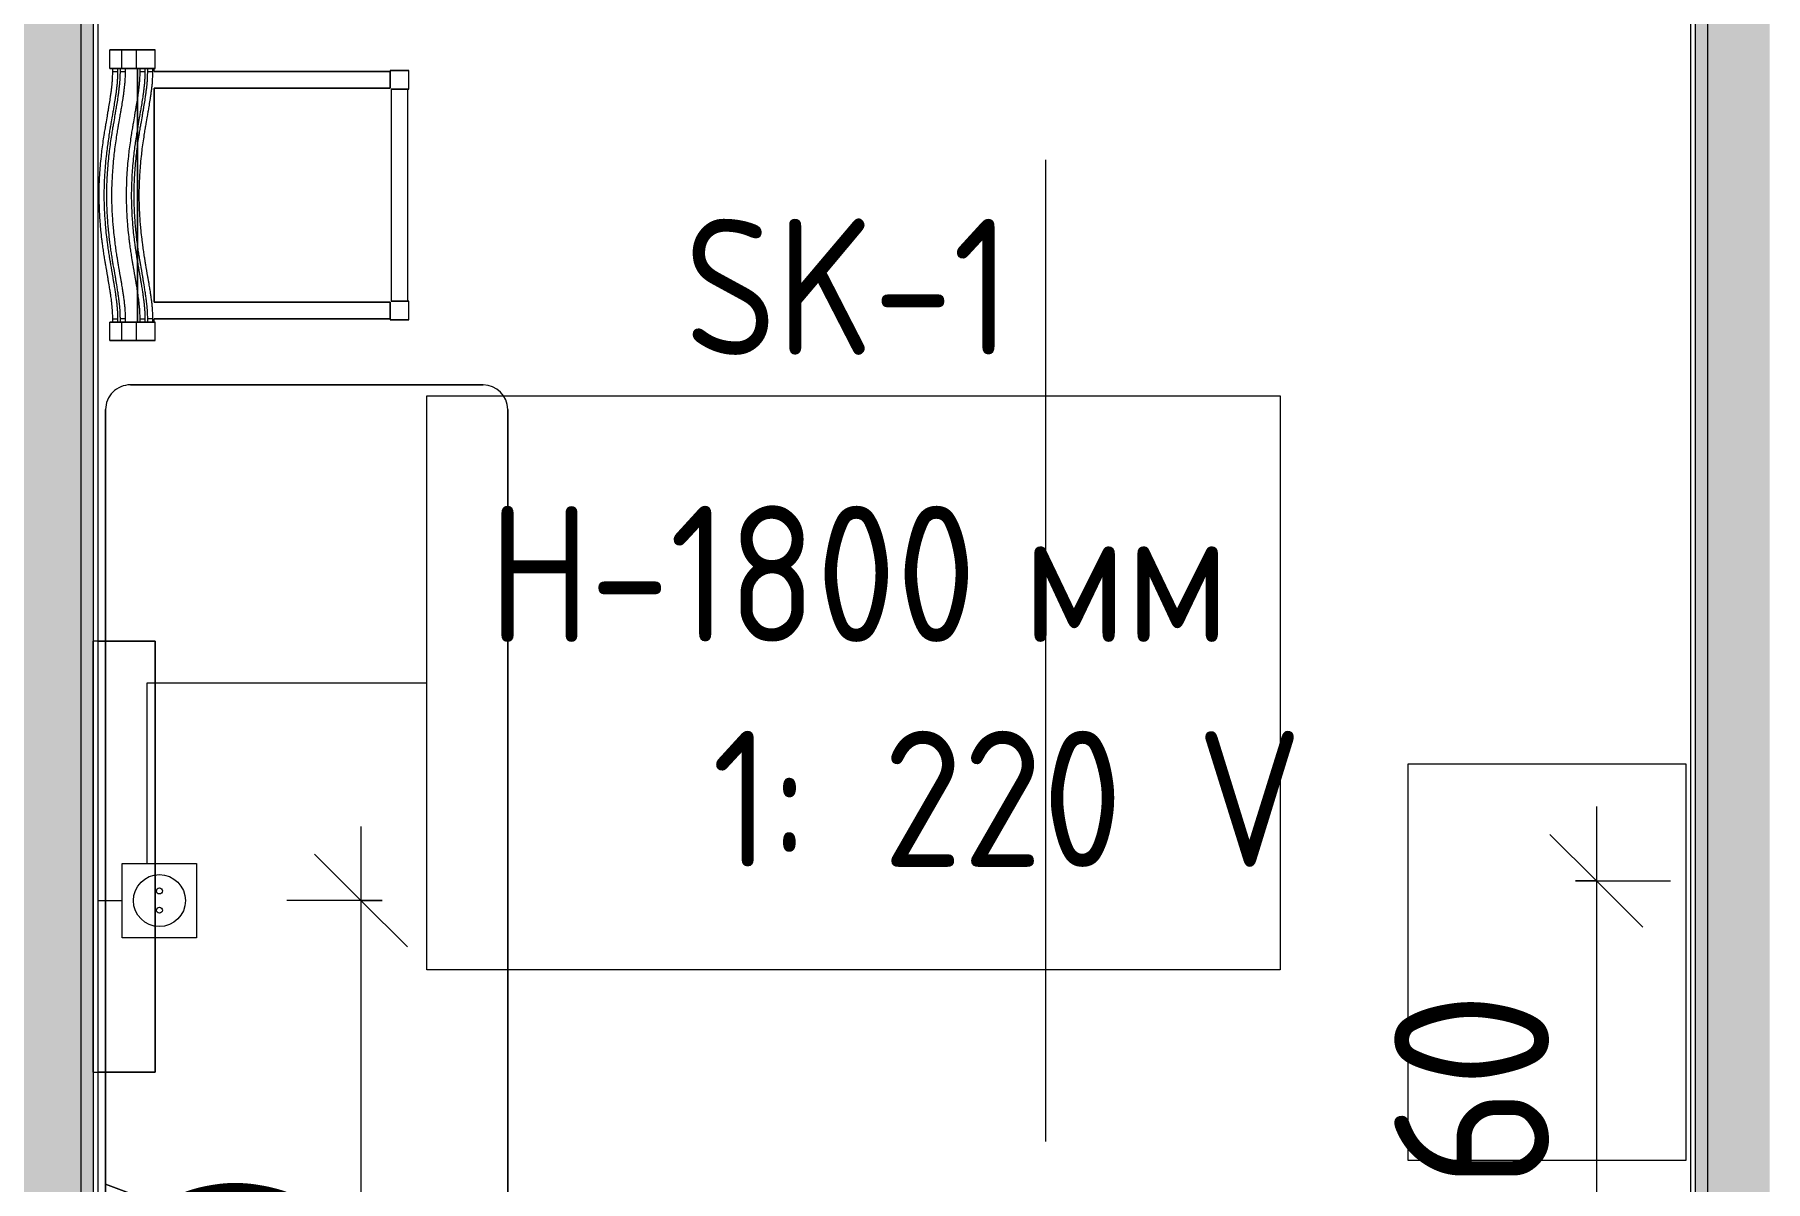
# Model space of a CAD drawing. Header units: millimetres. Extents: x 35881 to 234190, y -8553 to 29063.
# Drawn here: x 79026 to 81823, y 4816 to 6670 of the extents above; entities that cross this region are included whole.
import ezdxf

# ---------------------------------------------------------------- set-up
doc = ezdxf.new("R2010")
doc.units = ezdxf.units.MM
doc.linetypes.add('Осевая', pattern=[3175, 635, -476.25, 1587.5, -476.25])
for name, color, linetype, lineweight in [('A-ANNO-DIMS', 7, 'Continuous', 9), ('A-ANNO-DIMS-100', 7, 'Continuous', 9), ('A-DETL-GENF', 7, 'Continuous', 9), ('A-WALL', 7, 'Continuous', 9), ('E-ELEC-FIXT-IDEN', 7, 'Continuous', 9), ('I-WALL', 7, 'Continuous', 9), ('Оси-2', 7, 'Осевая', 9), ('Электрические приборы', 7, 'Continuous', 9)]:
    doc.layers.add(name, color=color, linetype=linetype, lineweight=lineweight)
for name, color, linetype, lineweight, true_color in [('A-WALL-1', 7, 'Continuous', 9, 0x3c3c3c), ('A-WALL-FNSH-1', 7, 'Continuous', 9, 0x3c3c3c), ('I-FURN-1', 7, 'Continuous', 9, 0xf0f0f0), ('Оси розеток', 7, 'Continuous', 9, 0xff1e23)]:
    doc.layers.add(name, color=color, linetype=linetype, lineweight=lineweight, true_color=true_color)
doc.styles.add('GOST Common', font='GOST_Common.ttf', dxfattribs={"width": 0.9, "height": 220})
doc.styles.add('ISOCPEUR', font='isocpeur.ttf', dxfattribs={"width": 0.9, "height": 250})
doc.dimstyles.new('ISO-2_5_0_9К_БОЛЬШОЙ', dxfattribs={"dimscale": 304.8, "dimtxt": 248.995294, "dimasz": 0.492126, "dimexe": 0.393701, "dimexo": 0.984252, "dimgap": 0, "dimtad": 1, "dimdec": 0, "dimrnd": 10, "dimzin": 0, "dimdsep": 46, "dimtxsty": 'ISOCPEUR', "dimblk1": 'OBLIQUE', "dimblk2": 'OBLIQUE', "dimsah": 1, "dimcen": 0.09, "dimdle": 0.393701, "dimazin": 0, "dimtfac": 1, "dimtdec": 4, "dimtix": 1, "dimtmove": 0, "dimatfit": 3, "dimfxl": 1, "dimtvp": 1, "dimtolj": 1, "dimtzin": 0, "dimarcsym": 2})
pattern_1 = [(135, (0, 0), (-75.43415, -75.43415), [106.68, -17.78, 3.556, -17.78]), (135, (0, 75.39), (-75.43415, -75.43415), []), (50, (0, 0), (127.52922, -11.15758), [13.335, -146.685]), (355, (0, 0), (-24.66966, 133.74002), [10.668, -117.348]), (100.451, (10.63, -0.93), (102.85973, 122.58178), [11.333, -124.663]), (46.184, (0, 35.56), (189.75516, -29.43036), [20.002, -220.027]), (96.636, (15.81, 33.1), (166.1822, 173.1996), [17, -186.995]), (351.184, (0, 35.56), (166.18393, 173.19757), [16.002, -176.022]), (21, (17.78, 26.67), (106.13027, -71.58603), [13.335, -146.685]), (326, (17.78, 26.67), (43.26188, 128.93175), [10.668, -117.348]), (71.451, (26.62, 20.7), (149.39198, 57.34505), [11.333, -124.663]), (37.5, (0, 0), (2.162228, 59.188357), [3.353, -112.573, 3.353, -115.773, -117.792]), (37.5, (0, 0), (2.162228, 59.188357), [-235.052, 3.353, -114.44]), (7.5, (0, 0), (46.773857, 70.12615), [3.353, -64.567, 3.353, -109.906, -44.894]), (7.5, (0, 0), (46.773857, 70.12615), [-181.178, 3.353, -41.542]), (327.5, (-39.65, 0), (94.91367, -4.010093), [3.353, -41.097, 3.353, -135.331, -184.023]), (327.5, (-39.65, 0), (94.91367, -4.010093), [-183.134, 3.353, -180.67]), (317.5, (-57.43, 0), (103.69057, 17.79882), [3.353, -54.432, 3.353, -88.748, -130.683]), (317.5, (-57.43, 0), (103.69057, 17.79882), [-149.885, 3.353, -127.33])]
pattern_2 = [(0, (0, 0), (121.92, 30.48), [10.058, -81.382, 10.058, -81.382, -487.68]), (0, (0, 0), (121.92, 30.48), [-182.88, 10.058, -172.822, 10.058, -81.382, -213.36]), (0, (0, 0), (121.92, 30.48), [-457.2, 10.058, -50.902, 10.058, -142.342]), (120, (45.72, 15.24), (-87.356454, 90.345817), [10.058, -81.382, 10.058, -81.382, -487.68]), (120, (45.72, 15.24), (-87.356454, 90.345817), [-182.88, 10.058, -172.822, 10.058, -81.382, -213.36]), (120, (45.72, 15.24), (-87.356454, 90.345817), [-457.2, 10.058, -50.902, 10.058, -142.342]), (240, (60.96, 76.2), (-34.563546, -120.825817), [10.058, -81.382, 10.058, -81.382, -487.68]), (240, (60.96, 76.2), (-34.563546, -120.825817), [-182.88, 10.058, -172.822, 10.058, -81.382, -213.36]), (240, (60.96, 76.2), (-34.563546, -120.825817), [-457.2, 10.058, -50.902, 10.058, -142.342])]

# ---------------------------------------------------------------- blocks, each defined once
blk = doc.blocks.new('Блок Розеток и Выключателей - Блок Розеток и Выключателей_SK1-V63-План размещения напольных электротехнических лючков и розеток 1 этажа в осях 12-23')
at = {"layer": 'A-DETL-GENF'}
for p, q in [((-60, -40), (60, -40)), ((-60, -160), (-60, -40)), ((60, -40), (60, -160)), ((60, -160), (-60, -160))]:
    blk.add_line(p, q, dxfattribs=at)
for centre, radius in [((0, -100), 42), ((-15.6, -100), 4.8), ((15.6, -100), 4.8)]:
    blk.add_circle(centre, radius, dxfattribs=at)
at = {"layer": 'Оси розеток'}
blk.add_line((0, 0), (0, -40), dxfattribs=at)
blk = doc.blocks.new('Стол базовый прямоугольный - 7_8-25549298-План размещения напольных электротехнических лючков и розеток 1 этажа в осях 12-23')
at = {"layer": 'I-FURN-1'}
for p, q in [((320, 225), (-320, 225)), ((-320, 225), (-320, -225)), ((320, -225), (320, 225)), ((-320, -225), (320, -225))]:
    blk.add_line(p, q, dxfattribs=at)
blk = doc.blocks.new('Bed - Small Sizes - 15_1-V155-План размещения напольных электротехнических лючков и розеток 1 этажа в осях 12-23')
at = {"layer": 'I-FURN-1'}
for p, q in [((262.3, 0), (-307.7, 0)), ((-307.7, 0), (262.3, 0)), ((-307.7, 0), (262.3, 0)), ((262.3, 0), (-307.7, 0)), ((-292.5, -26.2), (-257.7, -60)), ((247.5, -26.2), (-292.5, -26.2)), ((-292.5, -26.2), (-292.5, -446.2)), ((247.5, -26.2), (-292.5, -26.2)), ((-292.5, -26.2), (-292.5, -446.2)), ((247.5, -26.2), (212.3, -60)), ((247.5, -446.2), (247.5, -26.2)), ((247.5, -446.2), (247.5, -26.2)), ((-347.7, -40), (-347.7, -460)), ((-347.7, -460), (-347.7, -40)), ((-347.7, -40), (-347.7, -1910)), ((-347.7, -460), (-347.7, -40)), ((302.3, -460), (302.3, -40)), ((302.3, -40), (302.3, -460)), ((302.3, -838.8), (302.3, -40)), ((302.3, -40), (302.3, -657.7)), ((-292.5, -446.2), (-257.7, -420)), ((-292.5, -446.2), (247.5, -446.2)), ((-292.5, -446.2), (247.5, -446.2)), ((247.5, -446.2), (212.3, -420)), ((-347.7, -460), (-227.7, -460)), ((-227.7, -460), (-347.7, -460)), ((-347.7, -1910), (-347.7, -460)), ((-347.7, -460), (-227.7, -460)), ((-227.7, -460), (302.3, -460)), ((302.3, -460), (-227.7, -460)), ((302.3, -460), (-227.7, -460)), ((-227.7, -460), (302.3, -657.7)), ((302.3, -657.7), (-227.7, -460)), ((-227.7, -460), (302.3, -460)), ((-227.7, -460), (302.3, -657.7)), ((-227.7, -460), (302.3, -460)), ((302.3, -657.7), (302.3, -460)), ((302.3, -460), (302.3, -657.7)), ((302.3, -657.7), (302.3, -838.8)), ((302.3, -1535.7), (302.3, -838.8)), ((302.3, -838.8), (302.3, -1535.7)), ((302.3, -1910), (302.3, -1535.7)), ((302.3, -1535.7), (302.3, -1910)), ((-307.7, -1950), (262.3, -1950)), ((262.3, -1950), (-307.7, -1950))]:
    blk.add_line(p, q, dxfattribs=at)
for centre, start, end in [((-307.7, -40), 90, 180), ((-307.7, -40), 90, 180), ((262.3, -40), 360, 90), ((262.3, -40), 0, 90), ((-307.7, -40), 90, 180), ((-307.7, -40), 90, 180), ((262.3, -40), 0, 90), ((262.3, -40), 0, 90), ((-307.7, -1910), 180, 270), ((-307.7, -1910), 180, 270), ((262.3, -1910), 270, 0), ((262.3, -1910), 270, 0)]:
    blk.add_arc(centre, 40, start, end, dxfattribs=at)
blk = doc.blocks.new('nipo - Default-V186-План размещения напольных электротехнических лючков и розеток 1 этажа в осях 12-23')
at = {"layer": 'I-FURN-1'}
for p, q in [((-171.5, 250.4), (-201.5, 250.4)), ((-201.5, 250.4), (-201.5, 220.4)), ((-171.5, 250.4), (-201.5, 250.4)), ((-201.5, 220.4), (-201.5, 250.4)), ((-171.5, 248.9), (-171.5, 250.4)), ((-171.5, 248.9), (-171.5, 250.4)), ((171.5, 248.9), (-171.5, 248.9)), ((-171.5, 221.9), (-171.5, 248.9)), ((-171.5, 248.9), (-171.5, 221.9)), ((171.5, 248.9), (-171.5, 248.9)), ((201.5, 250.4), (171.5, 250.4)), ((171.5, 250.4), (171.5, 248.9)), ((171.5, 250.4), (171.5, 248.9)), ((201.5, 250.4), (171.5, 250.4)), ((171.5, 221.9), (171.5, 248.9)), ((171.5, 248.9), (171.5, 221.9)), ((201.5, 220.4), (201.5, 250.4)), ((201.5, 250.4), (201.5, 220.4)), ((-201.5, 220.4), (-199.9, 220.4)), ((-201.5, 220.4), (-199.9, 220.4)), ((-199.9, 220.4), (-199.9, -161.1)), ((-199.9, 220.4), (-172.9, 220.4)), ((-172.9, 220.4), (-199.9, 220.4)), ((-199.9, -161.1), (-199.9, 220.4)), ((-172.9, -161.1), (-172.9, 220.4)), ((-172.9, 220.4), (-172.9, -161.1)), ((-171.5, 221.9), (171.5, 221.9)), ((-171.5, 221.9), (171.5, 221.9)), ((173, -161.1), (173, 220.4)), ((173, 220.4), (173, -161.1)), ((173, 220.4), (200, 220.4)), ((200, 220.4), (173, 220.4)), ((200, 220.4), (201.5, 220.4)), ((200, -161.1), (200, 220.4)), ((200, 220.4), (201.5, 220.4)), ((200, 220.4), (200, -161.1)), ((-205, -159.6), (-235, -159.6)), ((-235, -159.6), (-235, -213.6)), ((-205, -159.6), (-235, -159.6)), ((-235, -189.6), (-235, -159.6)), ((-205, -163.1), (-205, -159.6)), ((-205, -159.6), (-205, -213.6)), ((-200, -163.1), (-205, -163.1)), ((-205, -163.1), (-205, -171.9)), ((-205, -175.4), (-205, -163.1)), ((-205, -184.2), (-205, -163.1)), ((-199.9, -161.1), (-204.9, -161.1)), ((-204.9, -161.1), (-204.9, -163.1)), ((-199.9, -161.1), (-204.9, -161.1)), ((-204.9, -163.1), (-204.9, -161.1)), ((-204.9, -163.1), (-204.9, -184.2)), ((-204.9, -184.2), (-204.9, -163.1)), ((-200, -171.9), (-200, -163.1)), ((173, -161.1), (-172.9, -161.1)), ((-172.9, -161.1), (173, -161.1)), ((205, -161.1), (200, -161.1)), ((205, -161.1), (200, -161.1)), ((205, -163.1), (200, -163.1)), ((200, -163.1), (200, -171.9)), ((205, -213.6), (205, -159.6)), ((205, -159.6), (205, -161.1)), ((235, -159.6), (205, -159.6)), ((235, -159.6), (205, -159.6)), ((205, -163.1), (205, -161.1)), ((205, -161.1), (205, -163.1)), ((205, -163.1), (205, -161.1)), ((205, -184.2), (205, -163.1)), ((205, -171.9), (205, -163.1)), ((205, -163.1), (205, -175.4)), ((205, -163.1), (205, -184.2)), ((205, -184.2), (205, -163.1)), ((235, -213.6), (235, -159.6)), ((235, -159.6), (235, -189.6)), ((-205, -189.6), (-235, -189.6)), ((-205, -171.9), (-200, -171.9)), ((-205, -171.9), (-205, -184.2)), ((-200, -175.4), (-205, -175.4)), ((-205, -184.2), (-205, -175.4)), ((-205, -184.2), (-200, -184.2)), ((-205, -189.6), (-205, -184.2)), ((-204.9, -184.2), (-204.9, -188.1)), ((-204.9, -188.1), (-204.9, -184.2)), ((-204.9, -188.1), (-164.4, -188.1)), ((-164.4, -188.1), (-204.9, -188.1)), ((-200, -184.2), (-200, -175.4)), ((-164.4, -188.1), (164.4, -188.1)), ((164.4, -188.1), (-164.4, -188.1)), ((164.4, -188.1), (205, -188.1)), ((205, -188.1), (164.4, -188.1)), ((200, -171.9), (205, -171.9)), ((205, -175.4), (200, -175.4)), ((200, -184.2), (200, -175.4)), ((200, -184.2), (205, -184.2)), ((205, -184.2), (205, -171.9)), ((205, -175.4), (205, -184.2)), ((205, -188.1), (205, -184.2)), ((205, -184.2), (205, -188.1)), ((205, -188.1), (205, -184.2)), ((205, -188.1), (205, -189.6)), ((235, -189.6), (205, -189.6)), ((-235, -213.6), (-205, -213.6)), ((-235, -213.6), (-235, -232.4)), ((-205, -215.5), (-205, -206.8)), ((-200, -207.3), (-205, -207.3)), ((-205, -207.3), (-205, -216.1)), ((-205, -219.6), (-205, -207.3)), ((-205, -213.6), (-205, -232.4)), ((-205, -216.1), (-200, -216.1)), ((-205, -216.1), (-205, -228.4)), ((-205, -228.4), (-205, -216.1)), ((-200, -219.6), (-205, -219.6)), ((-205, -219.6), (-205, -228.4)), ((-200, -216.1), (-200, -207.3)), ((-200, -228.4), (-200, -219.6)), ((205, -207.3), (200, -207.3)), ((200, -207.3), (200, -216.1)), ((200, -216.1), (205, -216.1)), ((205, -219.6), (200, -219.6)), ((200, -228.4), (200, -219.6)), ((205, -206.8), (205, -215.4)), ((205, -216.1), (205, -207.3)), ((205, -207.3), (205, -219.6)), ((205, -232.4), (205, -213.6)), ((205, -213.6), (235, -213.6)), ((205, -228.4), (205, -216.1)), ((205, -216.1), (205, -228.4)), ((205, -228.4), (205, -219.6)), ((235, -232.4), (235, -213.6)), ((-205, -232.4), (-235, -232.4)), ((-205, -228.4), (-200, -228.4)), ((-205, -232.4), (-205, -228.4)), ((200, -228.4), (205, -228.4)), ((205, -228.4), (205, -232.4)), ((235, -232.4), (205, -232.4))]:
    blk.add_line(p, q, dxfattribs=at)
at = {"layer": 'I-FURN-1', "flags": 128}
for points in [[(-235, -232.4), (-235, -215.5), (-235, -198.5), (-235, -189.6)], [(-205, -206.8), (-205, -198.5), (-205, -189.6)], [(205, -189.6), (205, -198.5), (205, -206.8)], [(235, -189.6), (235, -198.5), (235, -215.4), (235, -232.4)]]:
    blk.add_lwpolyline(points, dxfattribs=at)
at = {"layer": 'I-FURN-1'}
for points, knots in [([(200, -163.1), (197.2, -163.1), (193.1, -163.2), (188.4, -163.4), (184.4, -163.7), (179.9, -164), (175.1, -164.5), (171.2, -165), (167.7, -165.4), (163.1, -166.1), (157, -166.9), (150.9, -167.9), (145, -168.9), (140.7, -169.6), (136, -170.4), (126.8, -172), (116.5, -173.8), (107.4, -175.3), (103.3, -176), (98.2, -176.8), (90.8, -178), (83.2, -179), (76.5, -179.9), (68.2, -181), (57.9, -182.1), (45.5, -183.2), (34.9, -184), (22.3, -184.6), (12, -185), (3.1, -185.1), (-3.3, -185.1), (-15.4, -184.9), (-30.6, -184.3), (-47.9, -183), (-61.8, -181.7), (-75.4, -180.1), (-87.8, -178.4), (-97.4, -176.9), (-104.3, -175.8), (-109.6, -174.9), (-117.6, -173.6), (-126.4, -172), (-135.4, -170.5), (-144, -169), (-151.7, -167.8), (-159.2, -166.6), (-165, -165.8), (-171.4, -165), (-177.7, -164.2), (-182.6, -163.8), (-185.7, -163.6), (-187.9, -163.5), (-192.6, -163.3), (-196.9, -163.2), (-200, -163.1)], [-403.246163, -403.246163, -403.246163, -403.246163, -394.961682, -390.785353, -389.143766, -383.111589, -377.203149, -374.419378, -371.330151, -366.77681, -360.420019, -352.758986, -348.177633, -342.617617, -339.606524, -333.916422, -314.656028, -308.214217, -306.043991, -302.068722, -292.951843, -283.327745, -278.98652, -272.848078, -258.282773, -247.659183, -235.563172, -226.502536, -209.735731, -204.597106, -199.707293, -190.563396, -168.259509, -154.269973, -138.430455, -126.466538, -113.088, -100.996198, -97.081467, -92.039013, -84.96413, -72.630818, -65.219689, -57.682193, -46.3745, -41.767255, -34.846834, -28.790033, -22.348118, -15.929171, -13.910715, -13.053485, -9.243142, 0, 0, 0, 0]), ([(-200, -171.9), (-196.9, -172), (-192.6, -172.1), (-187.9, -172.3), (-185.7, -172.4), (-182.6, -172.6), (-177.7, -173.1), (-171.4, -173.8), (-165, -174.6), (-159.2, -175.5), (-151.7, -176.6), (-144, -177.9), (-135.4, -179.3), (-126.4, -180.9), (-117.6, -182.4), (-109.6, -183.8), (-104.3, -184.7), (-97.4, -185.8), (-87.8, -187.3), (-75.4, -189), (-61.8, -190.6), (-47.9, -191.9), (-30.6, -193.1), (-15.4, -193.8), (-3.3, -193.9), (3.1, -193.9), (12, -193.8), (22.3, -193.5), (34.9, -192.8), (45.5, -192.1), (57.9, -190.9), (68.2, -189.8), (76.5, -188.8), (83.2, -187.9), (90.8, -186.8), (98.2, -185.7), (103.3, -184.8), (107.4, -184.2), (116.5, -182.6), (126.8, -180.8), (136, -179.2), (140.7, -178.4), (145, -177.7), (150.9, -176.8), (157, -175.8), (163.1, -174.9), (167.7, -174.3), (171.2, -173.9), (175.1, -173.4), (179.9, -172.9), (184.4, -172.5), (188.4, -172.3), (193.1, -172.1), (197.2, -172), (200, -171.9)], [0, 0, 0, 0, 9.243142, 13.053485, 13.910715, 15.929171, 22.348118, 28.790033, 34.846834, 41.767255, 46.3745, 57.682193, 65.219689, 72.630818, 84.96413, 92.039013, 97.081467, 100.996198, 113.088, 126.466538, 138.430455, 154.269973, 168.259509, 190.563396, 199.707293, 204.597106, 209.735731, 226.502536, 235.563172, 247.659183, 258.282773, 272.848078, 278.98652, 283.327745, 292.951843, 302.068722, 306.043991, 308.214217, 314.656028, 333.916422, 339.606524, 342.617617, 348.177633, 352.758986, 360.420019, 366.77681, 371.330151, 374.419378, 377.203149, 383.111589, 389.143766, 390.785353, 394.961682, 403.246163, 403.246163, 403.246163, 403.246163]), ([(-142.8, -181.6), (-146.5, -180.9), (-151.7, -180.1), (-159.2, -178.9), (-165, -178.1), (-171.4, -177.3), (-177.7, -176.5), (-182.6, -176.1), (-185.7, -175.9), (-187.9, -175.8), (-192.6, -175.6), (-196.9, -175.5), (-200, -175.4)], [-57.682193, -57.682193, -57.682193, -57.682193, -46.3745, -41.767255, -34.846834, -28.790033, -22.348118, -15.929171, -13.910715, -13.053485, -9.243142, 0, 0, 0, 0]), ([(-200, -184.2), (-196.9, -184.3), (-192.6, -184.4), (-187.9, -184.6), (-185.7, -184.8), (-182.6, -185), (-177.7, -185.4), (-171.4, -186.1), (-165, -186.9), (-159.2, -187.8), (-151.7, -188.9), (-144, -190.2), (-135.4, -191.7), (-126.4, -193.2), (-117.6, -194.7), (-109.6, -196.1), (-104.3, -197), (-97.4, -198.1), (-87.8, -199.6), (-75.4, -201.3), (-61.8, -202.9), (-47.9, -204.2), (-30.6, -205.4), (-15.4, -206.1), (-3.3, -206.2), (3.1, -206.2), (12, -206.1), (22.3, -205.8), (34.9, -205.1), (45.5, -204.4), (57.9, -203.3), (68.2, -202.1), (76.5, -201.1), (83.2, -200.2), (90.8, -199.1), (98.2, -198), (103.3, -197.2), (107.4, -196.5), (116.5, -194.9), (126.8, -193.1), (136, -191.5), (140.7, -190.7), (145, -190), (150.9, -189.1), (157, -188.1), (163.1, -187.2), (167.7, -186.6), (171.2, -186.2), (175.1, -185.7), (179.9, -185.2), (184.4, -184.8), (188.4, -184.6), (193.1, -184.4), (197.2, -184.3), (200, -184.2)], [-403.246163, -403.246163, -403.246163, -403.246163, -394.00302, -390.192678, -389.335447, -387.316991, -380.898045, -374.456129, -368.399329, -361.478908, -356.871663, -345.56397, -338.026474, -330.615345, -318.282032, -311.20715, -306.164696, -302.249965, -290.158162, -276.779625, -264.815707, -248.97619, -234.986654, -212.682766, -203.53887, -198.649057, -193.510432, -176.743627, -167.682991, -155.586979, -144.963389, -130.398084, -124.259643, -119.918418, -110.29432, -101.177441, -97.202171, -95.031946, -88.590135, -69.32974, -63.639639, -60.628545, -55.06853, -50.487177, -42.826144, -36.469352, -31.916012, -28.826784, -26.043014, -20.134573, -14.102397, -12.460809, -8.284481, 0, 0, 0, 0]), ([(-86.1, -190.9), (-86.8, -190.8), (-91.5, -190.2), (-97.4, -189.2), (-104.3, -188.1), (-109.6, -187.3), (-117.6, -185.9), (-126.4, -184.4), (-135.4, -182.8), (-140.3, -182), (-142.8, -181.6)], [-115.213189, -115.213189, -115.213189, -115.213189, -113.088, -100.996198, -97.081467, -92.039013, -84.96413, -72.630818, -65.219689, -57.682193, -57.682193, -57.682193, -57.682193]), ([(-28.8, -196.6), (-30.3, -196.5), (-36.5, -196.2), (-47.9, -195.3), (-61.8, -194), (-74.7, -192.5), (-82.4, -191.5), (-86.1, -190.9)], [-172.819784, -172.819784, -172.819784, -172.819784, -168.259509, -154.269973, -138.430455, -126.466538, -115.222092, -115.222092, -115.222092, -115.222092]), ([(86.1, -190.9), (84.5, -191.2), (81.5, -191.6), (76.5, -192.2), (68.2, -193.3), (57.9, -194.4), (45.5, -195.5), (36.2, -196.2), (30.5, -196.5), (28.8, -196.6)], [-288.032973, -288.032973, -288.032973, -288.032973, -283.327745, -278.98652, -272.848078, -258.282773, -247.659183, -235.563172, -230.444503, -230.444503, -230.444503, -230.444503]), ([(142.8, -181.5), (141.8, -181.7), (139.9, -182), (136, -182.7), (126.8, -184.3), (116.5, -186.1), (107.4, -187.6), (103.3, -188.3), (98.2, -189.1), (92.3, -190), (87.7, -190.7), (86.1, -190.9)], [-345.639568, -345.639568, -345.639568, -345.639568, -342.617617, -339.606524, -333.916422, -314.656028, -308.214217, -306.043991, -302.068722, -292.951843, -288.041978, -288.041978, -288.041978, -288.041978]), ([(200, -175.4), (197.2, -175.4), (193.1, -175.5), (188.4, -175.7), (184.4, -176), (179.9, -176.3), (175.1, -176.9), (171.2, -177.3), (167.7, -177.7), (163.1, -178.4), (157, -179.3), (150.9, -180.2), (146, -181), (143.7, -181.4), (142.8, -181.5)], [-403.246163, -403.246163, -403.246163, -403.246163, -394.961682, -390.785353, -389.143766, -383.111589, -377.203149, -374.419378, -371.330151, -366.77681, -360.420019, -352.758986, -348.177633, -345.639651, -345.639651, -345.639651, -345.639651]), ([(200, -207.3), (197.2, -207.3), (193.1, -207.4), (188.4, -207.6), (184.4, -207.9), (179.9, -208.2), (175.1, -208.8), (171.2, -209.2), (167.7, -209.6), (163.1, -210.3), (157, -211.2), (150.9, -212.1), (145, -213.1), (140.7, -213.8), (136, -214.6), (126.8, -216.2), (116.5, -218), (107.4, -219.5), (103.3, -220.2), (98.2, -221), (90.8, -222.2), (83.2, -223.3), (76.5, -224.1), (68.2, -225.2), (57.9, -226.3), (45.5, -227.4), (34.9, -228.2), (22.3, -228.9), (12, -229.2), (3.1, -229.3), (-3.3, -229.3), (-15.4, -229.1), (-30.6, -228.5), (-47.9, -227.2), (-61.8, -225.9), (-75.4, -224.3), (-87.8, -222.6), (-97.4, -221.2), (-104.3, -220), (-109.6, -219.2), (-117.6, -217.8), (-126.4, -216.3), (-135.4, -214.7), (-144, -213.2), (-151.7, -212), (-159.2, -210.8), (-165, -210), (-171.4, -209.2), (-177.7, -208.5), (-182.6, -208), (-185.7, -207.8), (-187.9, -207.7), (-192.6, -207.5), (-196.9, -207.4), (-200, -207.3)], [-403.246163, -403.246163, -403.246163, -403.246163, -394.961682, -390.785353, -389.143766, -383.111589, -377.203149, -374.419378, -371.330151, -366.77681, -360.420019, -352.758986, -348.177633, -342.617617, -339.606524, -333.916422, -314.656028, -308.214217, -306.043991, -302.068722, -292.951843, -283.327745, -278.98652, -272.848078, -258.282773, -247.659183, -235.563172, -226.502536, -209.735731, -204.597106, -199.707293, -190.563396, -168.259509, -154.269973, -138.430455, -126.466538, -113.088, -100.996198, -97.081467, -92.039013, -84.96413, -72.630818, -65.219689, -57.682193, -46.3745, -41.767255, -34.846834, -28.790033, -22.348118, -15.929171, -13.910715, -13.053485, -9.243142, 0, 0, 0, 0]), ([(-200, -216.1), (-196.9, -216.2), (-192.6, -216.3), (-187.9, -216.5), (-185.7, -216.7), (-182.6, -216.9), (-177.7, -217.3), (-171.4, -218), (-165, -218.8), (-159.2, -219.7), (-151.7, -220.8), (-144, -222.1), (-135.4, -223.6), (-126.4, -225.1), (-117.6, -226.6), (-109.6, -228), (-104.3, -228.9), (-97.4, -230), (-87.8, -231.5), (-75.4, -233.2), (-61.8, -234.8), (-47.9, -236.1), (-30.6, -237.3), (-15.4, -238), (-3.3, -238.1), (3.1, -238.1), (12, -238), (22.3, -237.7), (34.9, -237), (45.5, -236.3), (57.9, -235.2), (68.2, -234), (76.5, -233), (83.2, -232.1), (90.8, -231), (98.2, -229.9), (103.3, -229.1), (107.4, -228.4), (116.5, -226.8), (126.8, -225), (136, -223.4), (140.7, -222.7), (145, -221.9), (150.9, -221), (157, -220), (163.1, -219.1), (167.7, -218.5), (171.2, -218.1), (175.1, -217.6), (179.9, -217.1), (184.4, -216.7), (188.4, -216.5), (193.1, -216.3), (197.2, -216.2), (200, -216.1)], [0, 0, 0, 0, 9.243142, 13.053485, 13.910715, 15.929171, 22.348118, 28.790033, 34.846834, 41.767255, 46.3745, 57.682193, 65.219689, 72.630818, 84.96413, 92.039013, 97.081467, 100.996198, 113.088, 126.466538, 138.430455, 154.269973, 168.259509, 190.563396, 199.707293, 204.597106, 209.735731, 226.502536, 235.563172, 247.659183, 258.282773, 272.848078, 278.98652, 283.327745, 292.951843, 302.068722, 306.043991, 308.214217, 314.656028, 333.916422, 339.606524, 342.617617, 348.177633, 352.758986, 360.420019, 366.77681, 371.330151, 374.419378, 377.203149, 383.111589, 389.143766, 390.785353, 394.961682, 403.246163, 403.246163, 403.246163, 403.246163]), ([(-142.8, -225.8), (-146.5, -225.1), (-151.7, -224.3), (-159.2, -223.1), (-165, -222.3), (-171.4, -221.5), (-177.7, -220.8), (-182.6, -220.3), (-185.7, -220.1), (-187.9, -220), (-192.6, -219.8), (-196.9, -219.7), (-200, -219.6)], [-57.682193, -57.682193, -57.682193, -57.682193, -46.3745, -41.767255, -34.846834, -28.790033, -22.348118, -15.929171, -13.910715, -13.053485, -9.243142, 0, 0, 0, 0]), ([(28.8, -196.6), (27.5, -196.7), (20.6, -197), (12, -197.3), (3.1, -197.4), (-3.3, -197.4), (-13.9, -197.2), (-22.9, -196.9), (-28.8, -196.6)], [-230.426379, -230.426379, -230.426379, -230.426379, -226.502536, -209.735731, -204.597106, -199.707293, -190.563396, -172.837785, -172.837785, -172.837785, -172.837785]), ([(200, -219.6), (197.2, -219.7), (193.1, -219.7), (188.4, -219.9), (184.4, -220.2), (179.9, -220.6), (175.1, -221.1), (171.2, -221.5), (167.7, -222), (163.1, -222.6), (157, -223.5), (150.9, -224.4), (146, -225.2), (143.7, -225.6), (142.8, -225.8)], [-403.246163, -403.246163, -403.246163, -403.246163, -394.961682, -390.785353, -389.143766, -383.111589, -377.203149, -374.419378, -371.330151, -366.77681, -360.420019, -352.758986, -348.177633, -345.639651, -345.639651, -345.639651, -345.639651]), ([(-200, -228.4), (-196.9, -228.5), (-192.6, -228.6), (-187.9, -228.8), (-185.7, -229), (-182.6, -229.2), (-177.7, -229.6), (-171.4, -230.3), (-165, -231.2), (-159.2, -232), (-151.7, -233.1), (-144, -234.4), (-135.4, -235.9), (-126.4, -237.4), (-117.6, -238.9), (-109.6, -240.3), (-104.3, -241.2), (-97.4, -242.3), (-87.8, -243.8), (-75.4, -245.5), (-61.8, -247.1), (-47.9, -248.4), (-30.6, -249.7), (-15.4, -250.3), (-3.3, -250.4), (3.1, -250.4), (12, -250.3), (22.3, -250), (34.9, -249.3), (45.5, -248.6), (57.9, -247.5), (68.2, -246.3), (76.5, -245.3), (83.2, -244.4), (90.8, -243.3), (98.2, -242.2), (103.3, -241.4), (107.4, -240.7), (116.5, -239.1), (126.8, -237.3), (136, -235.8), (140.7, -235), (145, -234.2), (150.9, -233.3), (157, -232.3), (163.1, -231.4), (167.7, -230.8), (171.2, -230.4), (175.1, -229.9), (179.9, -229.4), (184.4, -229), (188.4, -228.8), (193.1, -228.6), (197.2, -228.5), (200, -228.4)], [-403.246163, -403.246163, -403.246163, -403.246163, -394.00302, -390.192678, -389.335447, -387.316991, -380.898045, -374.456129, -368.399329, -361.478908, -356.871663, -345.56397, -338.026474, -330.615345, -318.282032, -311.20715, -306.164696, -302.249965, -290.158162, -276.779625, -264.815707, -248.97619, -234.986654, -212.682766, -203.53887, -198.649057, -193.510432, -176.743627, -167.682991, -155.586979, -144.963389, -130.398084, -124.259643, -119.918418, -110.29432, -101.177441, -97.202171, -95.031946, -88.590135, -69.32974, -63.639639, -60.628545, -55.06853, -50.487177, -42.826144, -36.469352, -31.916012, -28.826784, -26.043014, -20.134573, -14.102397, -12.460809, -8.284481, 0, 0, 0, 0]), ([(-86.1, -235.1), (-86.8, -235), (-91.5, -234.4), (-97.4, -233.5), (-104.3, -232.3), (-109.6, -231.5), (-117.6, -230.1), (-126.4, -228.6), (-135.4, -227), (-140.3, -226.2), (-142.8, -225.8)], [-115.213189, -115.213189, -115.213189, -115.213189, -113.088, -100.996198, -97.081467, -92.039013, -84.96413, -72.630818, -65.219689, -57.682193, -57.682193, -57.682193, -57.682193]), ([(-28.8, -240.8), (-30.3, -240.7), (-36.5, -240.4), (-47.9, -239.6), (-61.8, -238.2), (-74.7, -236.7), (-82.4, -235.7), (-86.1, -235.1)], [-172.819784, -172.819784, -172.819784, -172.819784, -168.259509, -154.269973, -138.430455, -126.466538, -115.222092, -115.222092, -115.222092, -115.222092]), ([(28.8, -240.8), (27.5, -240.9), (20.6, -241.2), (12, -241.5), (3.1, -241.6), (-3.3, -241.6), (-13.9, -241.5), (-22.9, -241.1), (-28.8, -240.8)], [-230.426379, -230.426379, -230.426379, -230.426379, -226.502536, -209.735731, -204.597106, -199.707293, -190.563396, -172.837785, -172.837785, -172.837785, -172.837785]), ([(86.1, -235.1), (84.5, -235.4), (81.5, -235.8), (76.5, -236.5), (68.2, -237.5), (57.9, -238.6), (45.5, -239.7), (36.2, -240.4), (30.5, -240.7), (28.8, -240.8)], [-288.032973, -288.032973, -288.032973, -288.032973, -283.327745, -278.98652, -272.848078, -258.282773, -247.659183, -235.563172, -230.444503, -230.444503, -230.444503, -230.444503]), ([(142.8, -225.8), (141.8, -225.9), (139.9, -226.3), (136, -226.9), (126.8, -228.5), (116.5, -230.3), (107.4, -231.8), (103.3, -232.5), (98.2, -233.3), (92.3, -234.2), (87.7, -234.9), (86.1, -235.1)], [-345.639568, -345.639568, -345.639568, -345.639568, -342.617617, -339.606524, -333.916422, -314.656028, -308.214217, -306.043991, -302.068722, -292.951843, -288.041978, -288.041978, -288.041978, -288.041978])]:
    blk.add_open_spline(points, degree=3, knots=knots, dxfattribs=at)
blk = doc.blocks.new('DIMBLOCK72-План размещения напольных электротехнических лючков и розеток 1 этажа в осях 12-23')
at = {"layer": 'A-ANNO-DIMS-100'}
for p, q in [((79553.2, 5389.6), (79553.2, 3670)), ((79587.5, 5269.6), (79433.2, 5269.6)), ((79553.2, 5269.6), (79587.5, 5269.6)), ((79359.3, 3790), (79673.2, 3790)), ((79553.2, 3790), (79359.3, 3790))]:
    blk.add_line(p, q, dxfattribs=at)
at = {"layer": 'A-ANNO-DIMS-100', "lineweight": 20}
for p, q in [((79553.2, 5269.6), (79478.2, 5344.6)), ((79553.2, 5269.6), (79628.2, 5194.6)), ((79553.2, 3790), (79478.2, 3865)), ((79553.2, 3790), (79628.2, 3715))]:
    blk.add_line(p, q, dxfattribs=at)
at = {"layer": 'A-ANNO-DIMS-100', "color": 0, "insert": (79226.6, 4223.3), "char_height": 250, "width": 735.494, "attachment_point": 1, "rotation": 90, "line_spacing_factor": 1.149209, "style": 'ISOCPEUR'}
blk.add_mtext('1480', dxfattribs=at)
blk = doc.blocks.new('_Oblique')
at = {"color": 0, "linetype": 'ByBlock', "lineweight": -2}
blk.add_line((-0.5, -0.5), (0.5, 0.5), dxfattribs=at)
blk = doc.blocks.new('DIMBLOCK78-План размещения напольных электротехнических лючков и розеток 1 этажа в осях 12-23')
at = {"layer": 'A-ANNO-DIMS-100'}
for p, q in [((81549.9, 5421.5), (81549.9, 4441.2)), ((81516, 5301.5), (81669.9, 5301.5)), ((81549.9, 5301.5), (81516, 5301.5)), ((81509, 4441.2), (81669.9, 4441.2)), ((81549.9, 4441.2), (81509, 4441.2))]:
    blk.add_line(p, q, dxfattribs=at)
at = {"layer": 'A-ANNO-DIMS-100', "lineweight": 20}
for p, q in [((81549.9, 5301.5), (81474.9, 5376.5)), ((81549.9, 5301.5), (81624.9, 5226.5)), ((81549.9, 4441.2), (81474.9, 4516.2)), ((81549.9, 4441.2), (81624.9, 4366.2))]:
    blk.add_line(p, q, dxfattribs=at)
at = {"layer": 'A-ANNO-DIMS-100', "color": 0, "insert": (81223.3, 4634.4), "char_height": 250, "width": 568.858, "attachment_point": 1, "rotation": 90, "line_spacing_factor": 1.149209, "style": 'ISOCPEUR'}
blk.add_mtext('860', dxfattribs=at)

msp = doc.modelspace()

# ---------------------------------------------------------------- hatches: boundary and pattern name
at = {"layer": 'I-WALL'}
h = msp.add_hatch(dxfattribs=at)
h.set_pattern_fill('FP_22', color=256, style=0, pattern_type=2)
h.set_pattern_definition(pattern_1)
h.paths.add_polyline_path([(79000.5, 3750), (79100.5, 3750), (79100.5, 9100), (79000.5, 9100), (79000.5, 3873.5)])
h = msp.add_hatch(dxfattribs=at)
h.set_pattern_fill('FP_58', color=256, style=0, pattern_type=2)
h.set_pattern_definition(pattern_2)
h.paths.add_polyline_path([(81710, 4155.5), (81730, 4155.5), (81730, 9100), (81710, 9100), (81710, 5091.4)])
h = msp.add_hatch(dxfattribs=at)
h.set_pattern_fill('FP_22', color=256, style=0, pattern_type=2)
h.set_pattern_definition(pattern_1)
h.paths.add_polyline_path([(81730, 3750), (81830, 3750), (81830, 9100), (81730, 9100), (81730, 5091.4)])
h = msp.add_hatch(dxfattribs=at)
h.set_pattern_fill('FP_58', color=256, style=0, pattern_type=2)
h.set_pattern_definition(pattern_2)
h.paths.add_polyline_path([(79100.5, 3790), (79120.5, 3790), (79120.5, 9080), (79100.5, 9080), (79100.5, 3873.5)])

# ---------------------------------------------------------------- linework, layer by layer
at = {"layer": 'A-WALL'}
for p, q in [((79120.5, 9080), (79120.5, 3790)), ((81710, 4155.5), (81710, 9080))]:
    msp.add_line(p, q, dxfattribs=at)
at = {"layer": 'A-WALL-1'}
for p, q in [((79100.5, 9100), (79100.5, 3750)), ((81730, 3750), (81730, 9100))]:
    msp.add_line(p, q, dxfattribs=at)
at = {"layer": 'A-WALL-FNSH-1'}
for p, q in [((79128.5, 3798), (79128.5, 9072)), ((81702, 9072), (81702, 4158))]:
    msp.add_line(p, q, dxfattribs=at)
at = {"layer": 'E-ELEC-FIXT-IDEN'}
for p, q in [((79207.5, 5621.5), (79659.9, 5621.5)), ((79207.5, 5329.6), (79207.5, 5621.5))]:
    msp.add_line(p, q, dxfattribs=at)
at = {"layer": 'E-ELEC-FIXT-IDEN', "flags": 128}
msp.add_lwpolyline([(79659.9, 6085.5), (81038.9, 6085.5), (81038.9, 5157.5), (79659.9, 5157.5)], close=True, dxfattribs=at)
at = {"layer": 'I-FURN-1'}
for p, q in [((79119.7, 5689), (79119.7, 4992.2)), ((79220.6, 5689), (79119.7, 5689)), ((79128.5, 5689), (79140.5, 5689)), ((79140.5, 5689), (79220.6, 5689)), ((79220.6, 4992.2), (79220.6, 5689)), ((79220.6, 5689), (79220.6, 4992.2)), ((79119.7, 4992.2), (79220.6, 4992.2)), ((79140.5, 4992.2), (79128.5, 4992.2)), ((79220.6, 4992.2), (79140.5, 4992.2))]:
    msp.add_line(p, q, dxfattribs=at)
at = {"layer": 'Оси-2'}
msp.add_line((80660, 593.7), (80660, 24890.1), dxfattribs=at)

# ---------------------------------------------------------------- block references
at = {"layer": 'I-FURN-1'}
for name, p, rotation in [('nipo - Default-V186-План размещения напольных электротехнических лючков и розеток 1 этажа в осях 12-23', (79380, 6410), 270.0000000000004), ('Bed - Small Sizes - 15_1-V155-План размещения напольных электротехнических лючков и розеток 1 этажа в осях 12-23', (79442.8, 4153.4), 180), ('Стол базовый прямоугольный - 7_8-25549298-План размещения напольных электротехнических лючков и розеток 1 этажа в осях 12-23', (81470, 5170), 89.99999999999993)]:
    msp.add_blockref(name, p, dxfattribs=dict(at, rotation=rotation))
at = {"layer": 'Электрические приборы', "rotation": 89.9999999999999}
msp.add_blockref('Блок Розеток и Выключателей - Блок Розеток и Выключателей_SK1-V63-План размещения напольных электротехнических лючков и розеток 1 этажа в осях 12-23', (79127.5, 5269.6), dxfattribs=at)

# ---------------------------------------------------------------- texts
at = {"layer": 'E-ELEC-FIXT-IDEN', "char_height": 220, "attachment_point": 1, "style": 'GOST Common'}
for s, insert, width in [('SK-1', (80075.8, 6371.9), 656.582), ('H-1800 ', (79759.9, 5907.9), 1046.202), ('мм', (80623.2, 5907.9), 375.19), ('   1: 220 V', (79759.9, 5544.1), 1291.519)]:
    msp.add_mtext(s, dxfattribs=dict(at, insert=insert, width=width))

# ---------------------------------------------------------------- dimensions: what is measured, and where the dimension line sits
at = {"layer": 'A-ANNO-DIMS'}
for base, p1, p2, override, picture, middle in [((81549.9, 4441.2), (81816, 5301.5), (81809, 4441.2), {"dimpost": '<>', "dimfxl": 860.27848}, 'DIMBLOCK78-План размещения напольных электротехнических лючков и розеток 1 этажа в осях 12-23', (81424.9, 4871.4)), ((79553.2, 3790), (79287.5, 5269.6), (79659.3, 3790), {"dimpost": '<>', "dimfxl": 1525.606773}, 'DIMBLOCK72-План размещения напольных электротехнических лючков и розеток 1 этажа в осях 12-23', (79428.2, 4529.8))]:
    dim = msp.add_linear_dim(base=base, p1=p1, p2=p2, angle=90, dimstyle='ISO-2_5_0_9К_БОЛЬШОЙ', override=override, dxfattribs=at)
    dim.commit()
    dim.dimension.update_dxf_attribs({"geometry": picture, "text_midpoint": middle})

doc.saveas('drawing.dxf')
